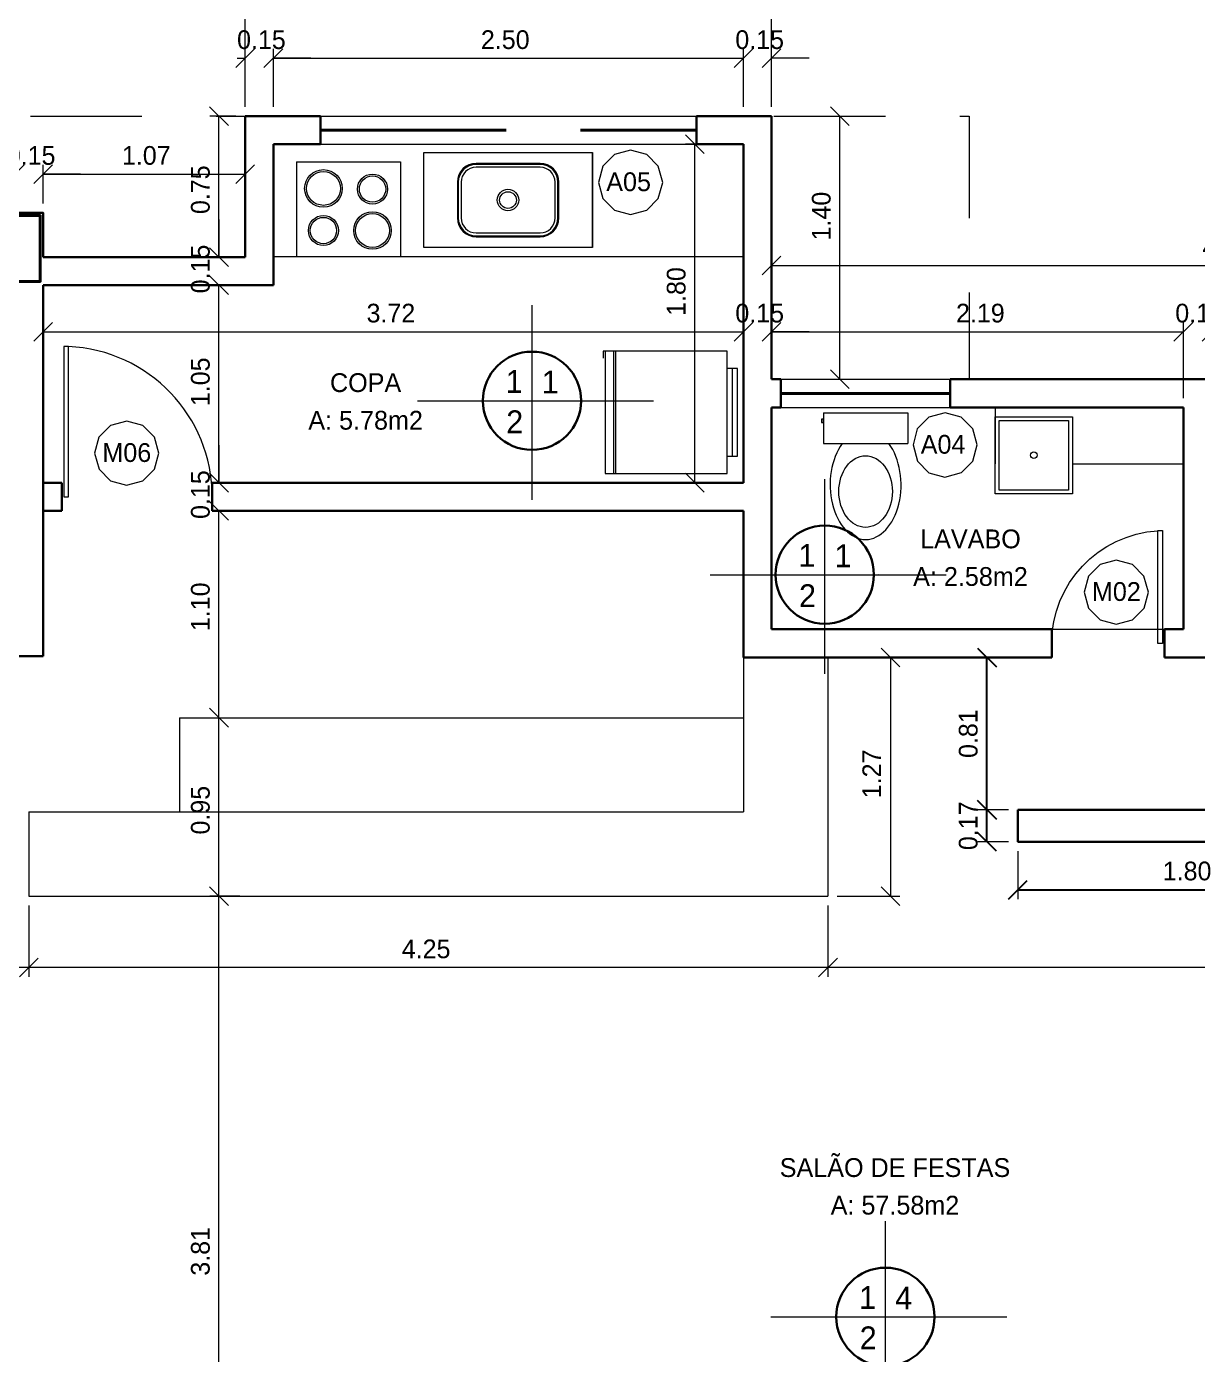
# Model space of a CAD drawing. Header units: metres. Extents: x 2.9 to 62.3, y 8 to 50.1.
# Drawn here: x 41.85 to 48.08, y 16.1 to 23.17 of the extents above; entities that cross this region are included whole.
import ezdxf
from ezdxf.enums import TextEntityAlignment as Align

# ---------------------------------------------------------------- set-up
doc = ezdxf.new("R2010")
doc.units = ezdxf.units.M
doc.header["$MEASUREMENT"] = 0
doc.linetypes.add('DGN Style 2', pattern=[0.98853, 0.593118, -0.395412])
doc.linetypes.add('DGN Style 3', pattern=[1.383942, 0.98853, -0.395412])
doc.layers.get('Defpoints').update_dxf_attribs({"lineweight": 0})
for name, color, linetype, lineweight in [('34 - Mobiliário', 7, 'Continuous', 0), ('Level 12', 7, 'Continuous', 0), ('Level 14', 7, 'Continuous', 0), ('Level 15', 7, 'Continuous', 0), ('Level 24-1', 7, 'Continuous', 0), ('Level 3', 7, 'Continuous', 0), ('Level 43', 7, 'Continuous', 0), ('Level 44', 7, 'Continuous', 0), ('Level 7', 7, 'Continuous', 0)]:
    doc.layers.add(name, color=color, linetype=linetype, lineweight=lineweight)
doc.styles.add('Style-INTL_ENGINEERING', font='INTL_ENGINEERING.shx')
doc.dimstyles.get("Standard").update_dxf_attribs({"dimtxt": 0.18, "dimasz": 0.18, "dimexe": 0.18, "dimexo": 0.0625, "dimgap": 0.09, "dimtad": 0, "dimtih": 1, "dimtoh": 1, "dimdec": 4, "dimzin": 1, "dimdsep": 46, "dimtxsty": 'Standard', "dimcen": 0, "dimadec": 0, "dimazin": 0, "dimtfac": 1, "dimtdec": 4, "dimtofl": 0, "dimtmove": 0, "dimatfit": 3, "dimfxl": 0, "dimtolj": 1, "dimtzin": 1, "dimarcsym": 0})

# ---------------------------------------------------------------- blocks, each defined once
blk = doc.blocks.new('P80D_3')
at = {"layer": 'Level 14', "color": 7, "linetype": 'Continuous', "lineweight": 13}
for p, q in [((0.035, 0.875), (0.01, 0.875)), ((0.01, 0.875), (0.01, 0.075)), ((0.035, 0.075), (0.035, 0.875)), ((0.01, 0.075), (0.035, 0.075))]:
    blk.add_line(p, q, dxfattribs=at)
blk.add_arc((0, 0.075), 0.8, 0, 87.49251, dxfattribs=at)
at = {"layer": 'Level 7', "color": 7, "linetype": 'Continuous', "lineweight": 30}
for p, q in [((0, 0), (0, 0.15)), ((0.8, 0), (0.8, 0.15))]:
    blk.add_line(p, q, dxfattribs=at)
blk = doc.blocks.new('P60D')
at = {"layer": 'Level 14', "color": 7, "linetype": 'Continuous', "lineweight": 13}
for p, q in [((0.035, 0.675), (0.01, 0.675)), ((0.01, 0.675), (0.01, 0.075)), ((0.035, 0.075), (0.035, 0.675)), ((0.01, 0.075), (0.035, 0.075))]:
    blk.add_line(p, q, dxfattribs=at)
blk.add_arc((0, 0.075), 0.6, 0, 86.65585, dxfattribs=at)
at = {"layer": 'Level 7', "color": 7, "linetype": 'Continuous', "lineweight": 30}
for p, q in [((0, 0), (0, 0.15)), ((0.6, 0), (0.6, 0.15))]:
    blk.add_line(p, q, dxfattribs=at)
blk = doc.blocks.new('*D24')
at = {"layer": 'Defpoints'}
for p in [(41.8643, 18.539), (46.1143, 18.539), (41.8643, 18.1599), (43.9893, 18.1599)]:
    blk.add_point(p, dxfattribs=at)
at = {"layer": 'Level 43', "color": 2, "linetype": 'Continuous', "lineweight": 0}
for p, q in [((41.8643, 18.4895), (41.8643, 18.1104)), ((46.1143, 18.4895), (46.1143, 18.1104)), ((41.8145, 18.1102), (41.914, 18.2097)), ((46.1143, 18.1599), (41.8643, 18.1599)), ((46.164, 18.2097), (46.0645, 18.1102))]:
    blk.add_line(p, q, dxfattribs=at)
at = {"layer": 'Level 43', "color": 2, "linetype": 'Continuous', "lineweight": 0, "style": 'Style-INTL_ENGINEERING'}
blk.add_text('4.25', height=0.0995, dxfattribs=at).set_placement((43.8475, 18.2592), align=Align.MIDDLE_LEFT)
blk = doc.blocks.new('_Oblique')
at = {"color": 0, "linetype": 'ByBlock', "lineweight": -2}
blk.add_line((0.5, 0.5), (-0.5, -0.5), dxfattribs=at)
blk = doc.blocks.new('*D25')
at = {"layer": 'Defpoints'}
for p in [(41.8643, 18.539), (39.9441, 18.4867), (39.9441, 18.1599), (40.9042, 18.1599)]:
    blk.add_point(p, dxfattribs=at)
at = {"layer": 'Level 43', "color": 2, "linetype": 'Continuous', "lineweight": 0}
for p, q in [((39.9441, 18.4372), (39.9441, 18.1104)), ((41.8643, 18.4895), (41.8643, 18.1104)), ((39.8943, 18.1102), (39.9938, 18.2097)), ((41.8643, 18.1599), (39.9441, 18.1599)), ((41.914, 18.2097), (41.8145, 18.1102))]:
    blk.add_line(p, q, dxfattribs=at)
at = {"layer": 'Level 43', "color": 2, "linetype": 'Continuous', "lineweight": 0, "style": 'Style-INTL_ENGINEERING'}
blk.add_text('1.92', height=0.0995, dxfattribs=at).set_placement((40.7902, 18.2592), align=Align.MIDDLE_LEFT)
blk = doc.blocks.new('*D23')
at = {"layer": 'Defpoints'}
for p in [(46.1143, 18.539), (50.6243, 18.4658), (46.1143, 18.1599), (48.3693, 18.1599)]:
    blk.add_point(p, dxfattribs=at)
at = {"layer": 'Level 43', "color": 2, "linetype": 'Continuous', "lineweight": 0}
for p, q in [((46.1143, 18.4895), (46.1143, 18.1104)), ((50.6243, 18.4163), (50.6243, 18.1104)), ((46.0645, 18.1102), (46.164, 18.2097)), ((50.6243, 18.1599), (46.1143, 18.1599)), ((50.674, 18.2097), (50.5745, 18.1102))]:
    blk.add_line(p, q, dxfattribs=at)
at = {"layer": 'Level 43', "color": 2, "linetype": 'Continuous', "lineweight": 0, "style": 'Style-INTL_ENGINEERING'}
blk.add_text('4.51', height=0.0995, dxfattribs=at).set_placement((48.2557, 18.2592), align=Align.MIDDLE_LEFT)
blk = doc.blocks.new('*D36')
at = {"layer": 'Defpoints'}
for p in [(48.2194, 21.8936), (50.6245, 21.8936), (45.8143, 21.289), (50.6245, 21.289)]:
    blk.add_point(p, dxfattribs=at)
at = {"layer": 'Level 43', "color": 2, "linetype": 'Continuous', "lineweight": 0}
for p, q in [((45.7645, 21.8439), (45.864, 21.9434)), ((45.8143, 21.3385), (45.8143, 21.9431)), ((50.6743, 21.9434), (50.5748, 21.8439)), ((50.6245, 21.3385), (50.6245, 21.9431)), ((45.8143, 21.8936), (50.6245, 21.8936))]:
    blk.add_line(p, q, dxfattribs=at)
at = {"layer": 'Level 43', "color": 2, "linetype": 'Continuous', "lineweight": 0, "style": 'Style-INTL_ENGINEERING'}
blk.add_text('4.81', height=0.0995, dxfattribs=at).set_placement((48.1058, 21.9929), align=Align.MIDDLE_LEFT)
blk = doc.blocks.new('*D44')
at = {"layer": 'Defpoints'}
for p in [(45.6643, 21.639), (45.7393, 21.5418), (45.8143, 21.5418), (45.8143, 21.289)]:
    blk.add_point(p, dxfattribs=at)
at = {"layer": 'Level 43', "color": 2, "linetype": 'Continuous', "lineweight": 0}
for p, q in [((45.714, 21.5916), (45.6145, 21.492)), ((45.6643, 21.5895), (45.6643, 21.4923)), ((45.7645, 21.492), (45.864, 21.5916)), ((45.8143, 21.3385), (45.8143, 21.5913)), ((45.6214, 21.5418), (45.6643, 21.5418)), ((46.0138, 21.5418), (45.8143, 21.5418))]:
    blk.add_line(p, q, dxfattribs=at)
at = {"layer": 'Level 43', "color": 2, "linetype": 'Continuous', "lineweight": 0, "style": 'Style-INTL_ENGINEERING'}
blk.add_text('0.15', height=0.0995, dxfattribs=at).set_placement((45.6214, 21.6411), align=Align.MIDDLE_LEFT)
blk = doc.blocks.new('*D45')
at = {"layer": 'Defpoints'}
for p in [(46.9093, 21.5418), (48.0043, 21.5418), (45.8143, 21.289), (48.0043, 21.139)]:
    blk.add_point(p, dxfattribs=at)
at = {"layer": 'Level 43', "color": 2, "linetype": 'Continuous', "lineweight": 0}
for p, q in [((45.7645, 21.492), (45.864, 21.5916)), ((45.8143, 21.3385), (45.8143, 21.5913)), ((48.054, 21.5916), (47.9545, 21.492)), ((48.0043, 21.1885), (48.0043, 21.5913)), ((45.8143, 21.5418), (48.0043, 21.5418))]:
    blk.add_line(p, q, dxfattribs=at)
at = {"layer": 'Level 43', "color": 2, "linetype": 'Continuous', "lineweight": 0, "style": 'Style-INTL_ENGINEERING'}
blk.add_text('2.19', height=0.0995, dxfattribs=at).set_placement((46.7953, 21.6411), align=Align.MIDDLE_LEFT)
blk = doc.blocks.new('*D46')
at = {"layer": 'Defpoints'}
for p in [(48.0793, 21.5418), (48.1543, 21.5418), (48.0043, 21.139), (48.1543, 21.139)]:
    blk.add_point(p, dxfattribs=at)
at = {"layer": 'Level 43', "color": 2, "linetype": 'Continuous', "lineweight": 0}
for p, q in [((48.054, 21.5916), (47.9545, 21.492)), ((48.0043, 21.1885), (48.0043, 21.5913)), ((48.1045, 21.492), (48.204, 21.5916)), ((48.1543, 21.1885), (48.1543, 21.5913)), ((47.9614, 21.5418), (48.0043, 21.5418)), ((48.3538, 21.5418), (48.1543, 21.5418))]:
    blk.add_line(p, q, dxfattribs=at)
at = {"layer": 'Level 43', "color": 2, "linetype": 'Continuous', "lineweight": 0, "style": 'Style-INTL_ENGINEERING'}
blk.add_text('0.15', height=0.0995, dxfattribs=at).set_placement((47.9614, 21.6411), align=Align.MIDDLE_LEFT)
blk = doc.blocks.new('*D43')
at = {"layer": 'Defpoints'}
for p in [(41.9394, 21.789), (45.6643, 21.639), (43.8018, 21.5418), (45.6643, 21.5418)]:
    blk.add_point(p, dxfattribs=at)
at = {"layer": 'Level 43', "color": 2, "linetype": 'Continuous', "lineweight": 0}
for p, q in [((41.9394, 21.7395), (41.9394, 21.4923)), ((41.8897, 21.492), (41.9892, 21.5916)), ((45.714, 21.5916), (45.6145, 21.492)), ((45.6643, 21.5895), (45.6643, 21.4923)), ((41.9394, 21.5418), (45.6643, 21.5418))]:
    blk.add_line(p, q, dxfattribs=at)
at = {"layer": 'Level 43', "color": 2, "linetype": 'Continuous', "lineweight": 0, "style": 'Style-INTL_ENGINEERING'}
blk.add_text('3.72', height=0.0995, dxfattribs=at).set_placement((43.66, 21.6411), align=Align.MIDDLE_LEFT)
blk = doc.blocks.new('*D85')
at = {"layer": 'Defpoints'}
for p in [(44.4143, 22.9965), (45.6643, 22.9965), (43.1643, 22.689), (45.6643, 22.689)]:
    blk.add_point(p, dxfattribs=at)
at = {"layer": 'Level 43', "color": 2, "linetype": 'Continuous', "lineweight": 0}
for p, q in [((43.1145, 22.9468), (43.214, 23.0463)), ((43.1643, 22.7385), (43.1643, 23.046)), ((45.714, 23.0463), (45.6145, 22.9468)), ((45.6643, 22.7385), (45.6643, 23.046)), ((43.1643, 22.9965), (45.6643, 22.9965))]:
    blk.add_line(p, q, dxfattribs=at)
at = {"layer": 'Level 43', "color": 2, "linetype": 'Continuous', "lineweight": 0, "style": 'Style-INTL_ENGINEERING'}
blk.add_text('2.50', height=0.0995, dxfattribs=at).set_placement((44.2682, 23.0957), align=Align.MIDDLE_LEFT)
blk = doc.blocks.new('*D86')
at = {"layer": 'Defpoints'}
for p in [(45.7393, 22.9965), (45.8143, 22.9965), (45.6643, 22.689), (45.8143, 22.689)]:
    blk.add_point(p, dxfattribs=at)
at = {"layer": 'Level 43', "color": 2, "linetype": 'Continuous', "lineweight": 0}
for p, q in [((45.714, 23.0463), (45.6145, 22.9468)), ((45.6643, 22.7385), (45.6643, 23.046)), ((45.7645, 22.9468), (45.864, 23.0463)), ((45.8143, 22.7385), (45.8143, 23.046)), ((45.6214, 22.9965), (45.6643, 22.9965)), ((46.0138, 22.9965), (45.8143, 22.9965))]:
    blk.add_line(p, q, dxfattribs=at)
at = {"layer": 'Level 43', "color": 2, "linetype": 'Continuous', "lineweight": 0, "style": 'Style-INTL_ENGINEERING'}
blk.add_text('0.15', height=0.0995, dxfattribs=at).set_placement((45.6214, 23.0957), align=Align.MIDDLE_LEFT)
blk = doc.blocks.new('*D84')
at = {"layer": 'Defpoints'}
for p in [(43.0893, 22.9965), (43.1643, 22.9965), (43.0143, 22.689), (43.1643, 22.689)]:
    blk.add_point(p, dxfattribs=at)
at = {"layer": 'Level 43', "color": 2, "linetype": 'Continuous', "lineweight": 0}
for p, q in [((43.064, 23.0463), (42.9645, 22.9468)), ((43.0143, 22.7385), (43.0143, 23.046)), ((43.1145, 22.9468), (43.214, 23.0463)), ((43.1643, 22.7385), (43.1643, 23.046)), ((42.9714, 22.9965), (43.0143, 22.9965)), ((43.3638, 22.9965), (43.1643, 22.9965))]:
    blk.add_line(p, q, dxfattribs=at)
at = {"layer": 'Level 43', "color": 2, "linetype": 'Continuous', "lineweight": 0, "style": 'Style-INTL_ENGINEERING'}
blk.add_text('0.15', height=0.0995, dxfattribs=at).set_placement((42.9714, 23.0957), align=Align.MIDDLE_LEFT)
blk = doc.blocks.new('*D87')
at = {"layer": 'Defpoints'}
for p in [(45.8143, 22.689), (46.1776, 22.689), (46.1776, 22.1455), (45.8143, 21.289)]:
    blk.add_point(p, dxfattribs=at)
at = {"layer": 'Level 43', "color": 2, "linetype": 'Continuous', "lineweight": 0}
for p, q in [((45.8638, 22.689), (46.2271, 22.689)), ((46.1279, 22.7388), (46.2274, 22.6393)), ((46.1776, 21.289), (46.1776, 22.689)), ((46.2274, 21.2393), (46.1279, 21.3388)), ((45.8638, 21.289), (46.2271, 21.289))]:
    blk.add_line(p, q, dxfattribs=at)
at = {"layer": 'Level 43', "color": 2, "linetype": 'Continuous', "lineweight": 0, "style": 'Style-INTL_ENGINEERING'}
blk.add_text('1.40', height=0.0995, rotation=90, dxfattribs=at).set_placement((46.0784, 22.0276), align=Align.MIDDLE_LEFT)
blk = doc.blocks.new('*D88')
at = {"layer": 'Defpoints'}
for p in [(45.406, 22.539), (45.6643, 22.539), (45.406, 21.7443), (45.6643, 20.739)]:
    blk.add_point(p, dxfattribs=at)
at = {"layer": 'Level 43', "color": 2, "linetype": 'Continuous', "lineweight": 0}
for p, q in [((45.3562, 22.5888), (45.4557, 22.4893)), ((45.6148, 22.539), (45.3565, 22.539)), ((45.406, 20.739), (45.406, 22.539)), ((45.4557, 20.6893), (45.3562, 20.7888)), ((45.6148, 20.739), (45.3565, 20.739))]:
    blk.add_line(p, q, dxfattribs=at)
at = {"layer": 'Level 43', "color": 2, "linetype": 'Continuous', "lineweight": 0, "style": 'Style-INTL_ENGINEERING'}
blk.add_text('1.80', height=0.0995, rotation=90, dxfattribs=at).set_placement((45.3067, 21.6264), align=Align.MIDDLE_LEFT)
blk = doc.blocks.new('*D93')
at = {"layer": 'Defpoints'}
for p in [(41.8645, 22.3806), (41.9395, 22.3806), (41.9395, 22.1746), (41.7894, 21.8096)]:
    blk.add_point(p, dxfattribs=at)
at = {"layer": 'Level 43', "color": 2, "linetype": 'Continuous', "lineweight": 0}
for p, q in [((41.8392, 22.4303), (41.7397, 22.3308)), ((41.7894, 21.8591), (41.7894, 22.4301)), ((41.8898, 22.3308), (41.9893, 22.4303)), ((41.9395, 22.2241), (41.9395, 22.4301)), ((41.7466, 22.3806), (41.7894, 22.3806)), ((42.139, 22.3806), (41.9395, 22.3806))]:
    blk.add_line(p, q, dxfattribs=at)
at = {"layer": 'Level 43', "color": 2, "linetype": 'Continuous', "lineweight": 0, "style": 'Style-INTL_ENGINEERING'}
blk.add_text('0.15', height=0.0995, dxfattribs=at).set_placement((41.7466, 22.4798), align=Align.MIDDLE_LEFT)
blk = doc.blocks.new('*D94')
at = {"layer": 'Defpoints'}
for p in [(42.4769, 22.3806), (43.0143, 22.3806), (41.9395, 22.1746), (43.0143, 21.939)]:
    blk.add_point(p, dxfattribs=at)
at = {"layer": 'Level 43', "color": 2, "linetype": 'Continuous', "lineweight": 0}
for p, q in [((41.8898, 22.3308), (41.9893, 22.4303)), ((41.9395, 22.2241), (41.9395, 22.4301)), ((43.064, 22.4303), (42.9645, 22.3308)), ((43.0143, 21.9885), (43.0143, 22.4301)), ((41.9395, 22.3806), (43.0143, 22.3806))]:
    blk.add_line(p, q, dxfattribs=at)
at = {"layer": 'Level 43', "color": 2, "linetype": 'Continuous', "lineweight": 0, "style": 'Style-INTL_ENGINEERING'}
blk.add_text('1.07', height=0.0995, dxfattribs=at).set_placement((42.359, 22.4798), align=Align.MIDDLE_LEFT)
blk = doc.blocks.new('*D111')
at = {"layer": 'Defpoints'}
for p in [(44.4143, 23.3987), (45.8143, 23.3987), (43.0143, 22.689), (45.8143, 22.689)]:
    blk.add_point(p, dxfattribs=at)
at = {"layer": 'Level 43', "color": 2, "linetype": 'Continuous', "lineweight": 0}
for p, q in [((42.9645, 23.3489), (43.064, 23.4484)), ((43.0143, 22.7385), (43.0143, 23.4482)), ((43.0143, 23.3987), (45.8143, 23.3987)), ((45.864, 23.4484), (45.7645, 23.3489)), ((45.8143, 22.7385), (45.8143, 23.4482))]:
    blk.add_line(p, q, dxfattribs=at)
at = {"layer": 'Level 43', "color": 2, "linetype": 'Continuous', "lineweight": 0, "style": 'Style-INTL_ENGINEERING'}
blk.add_text('2.80', height=0.0995, dxfattribs=at).set_placement((44.2682, 23.4979), align=Align.MIDDLE_LEFT)
blk = doc.blocks.new('*D110')
at = {"layer": 'Defpoints'}
for p in [(38.3698, 23.3987), (43.0143, 23.3987), (43.0143, 22.689), (33.7253, 21.9391)]:
    blk.add_point(p, dxfattribs=at)
at = {"layer": 'Level 43', "color": 2, "linetype": 'Continuous', "lineweight": 0}
for p, q in [((33.6755, 23.3489), (33.775, 23.4484)), ((33.7253, 21.9886), (33.7253, 23.4482)), ((33.7253, 23.3987), (43.0143, 23.3987)), ((43.064, 23.4484), (42.9645, 23.3489)), ((43.0143, 22.7385), (43.0143, 23.4482))]:
    blk.add_line(p, q, dxfattribs=at)
at = {"layer": 'Level 43', "color": 2, "linetype": 'Continuous', "lineweight": 0, "style": 'Style-INTL_ENGINEERING'}
blk.add_text('9.29', height=0.0995, dxfattribs=at).set_placement((38.2272, 23.4979), align=Align.MIDDLE_LEFT)
blk = doc.blocks.new('*D129')
at = {"layer": 'Defpoints'}
for p in [(46.1143, 19.809), (46.4465, 19.174), (46.1143, 18.539), (46.4465, 18.539)]:
    blk.add_point(p, dxfattribs=at)
at = {"layer": 'Level 43', "color": 2, "linetype": 'Continuous', "lineweight": 0}
for p, q in [((46.3967, 19.8588), (46.4962, 19.7593)), ((46.1638, 19.809), (46.496, 19.809)), ((46.4465, 19.809), (46.4465, 18.539)), ((46.4962, 18.4893), (46.3967, 18.5888)), ((46.1638, 18.539), (46.496, 18.539))]:
    blk.add_line(p, q, dxfattribs=at)
at = {"layer": 'Level 43', "color": 2, "linetype": 'Continuous', "lineweight": 0, "style": 'Style-INTL_ENGINEERING'}
blk.add_text('1.27', height=0.0995, rotation=90, dxfattribs=at).set_placement((46.3472, 19.0604), align=Align.MIDDLE_LEFT)
blk = doc.blocks.new('*D131')
at = {"layer": 'Defpoints'}
for p in [(42.6643, 19.489), (42.8752, 19.489), (42.8752, 19.014), (43.0356, 18.539)]:
    blk.add_point(p, dxfattribs=at)
at = {"layer": 'Level 43', "color": 2, "linetype": 'Continuous', "lineweight": 0}
for p, q in [((42.8254, 19.5388), (42.9249, 19.4393)), ((42.7138, 19.489), (42.9247, 19.489)), ((42.8752, 18.539), (42.8752, 19.489)), ((42.9249, 18.4893), (42.8254, 18.5888)), ((42.9861, 18.539), (42.8257, 18.539))]:
    blk.add_line(p, q, dxfattribs=at)
at = {"layer": 'Level 43', "color": 2, "linetype": 'Continuous', "lineweight": 0, "style": 'Style-INTL_ENGINEERING'}
blk.add_text('0.95', height=0.0995, rotation=90, dxfattribs=at).set_placement((42.7759, 18.8675), align=Align.MIDDLE_LEFT)
blk = doc.blocks.new('*D132')
at = {"layer": 'Defpoints'}
for p in [(42.8394, 20.589), (42.8752, 20.589), (42.8752, 20.039), (42.6643, 19.489)]:
    blk.add_point(p, dxfattribs=at)
at = {"layer": 'Level 43', "color": 2, "linetype": 'Continuous', "lineweight": 0}
for p, q in [((42.8254, 20.6388), (42.9249, 20.5393)), ((42.8752, 19.489), (42.8752, 20.589)), ((42.8889, 20.589), (42.9247, 20.589)), ((42.9249, 19.4393), (42.8254, 19.5388)), ((42.7138, 19.489), (42.9247, 19.489))]:
    blk.add_line(p, q, dxfattribs=at)
at = {"layer": 'Level 43', "color": 2, "linetype": 'Continuous', "lineweight": 0, "style": 'Style-INTL_ENGINEERING'}
blk.add_text('1.10', height=0.0995, rotation=90, dxfattribs=at).set_placement((42.7759, 19.9493), align=Align.MIDDLE_LEFT)
blk = doc.blocks.new('*D133')
at = {"layer": 'Defpoints'}
for p in [(42.8394, 20.739), (42.8752, 20.739), (42.8752, 20.664), (42.8394, 20.589)]:
    blk.add_point(p, dxfattribs=at)
at = {"layer": 'Level 43', "color": 2, "linetype": 'Continuous', "lineweight": 0}
for p, q in [((42.8752, 20.9385), (42.8752, 20.739)), ((42.9249, 20.6893), (42.8254, 20.7888)), ((42.8889, 20.739), (42.9247, 20.739)), ((42.8254, 20.6388), (42.9249, 20.5393)), ((42.8752, 20.5461), (42.8752, 20.589)), ((42.8889, 20.589), (42.9247, 20.589))]:
    blk.add_line(p, q, dxfattribs=at)
at = {"layer": 'Level 43', "color": 2, "linetype": 'Continuous', "lineweight": 0, "style": 'Style-INTL_ENGINEERING'}
blk.add_text('0.15', height=0.0995, rotation=90, dxfattribs=at).set_placement((42.7759, 20.5461), align=Align.MIDDLE_LEFT)
blk = doc.blocks.new('*D134')
at = {"layer": 'Defpoints'}
for p in [(42.8752, 21.789), (43.1643, 21.789), (42.8752, 21.264), (42.8394, 20.739)]:
    blk.add_point(p, dxfattribs=at)
at = {"layer": 'Level 43', "color": 2, "linetype": 'Continuous', "lineweight": 0}
for p, q in [((42.8254, 21.8388), (42.9249, 21.7393)), ((43.1148, 21.789), (42.8257, 21.789)), ((42.8752, 20.739), (42.8752, 21.789)), ((42.9249, 20.6893), (42.8254, 20.7888)), ((42.8889, 20.739), (42.9247, 20.739))]:
    blk.add_line(p, q, dxfattribs=at)
at = {"layer": 'Level 43', "color": 2, "linetype": 'Continuous', "lineweight": 0, "style": 'Style-INTL_ENGINEERING'}
blk.add_text('1.05', height=0.0995, rotation=90, dxfattribs=at).set_placement((42.7759, 21.1461), align=Align.MIDDLE_LEFT)
blk = doc.blocks.new('*D135')
at = {"layer": 'Defpoints'}
for p in [(42.8752, 21.939), (43.0143, 21.939), (42.8752, 21.864), (43.1643, 21.789)]:
    blk.add_point(p, dxfattribs=at)
at = {"layer": 'Level 43', "color": 2, "linetype": 'Continuous', "lineweight": 0}
for p, q in [((42.8752, 22.1385), (42.8752, 21.939)), ((42.9249, 21.8893), (42.8254, 21.9888)), ((42.9648, 21.939), (42.8257, 21.939)), ((42.8254, 21.8388), (42.9249, 21.7393)), ((43.1148, 21.789), (42.8257, 21.789)), ((42.8752, 21.7461), (42.8752, 21.789))]:
    blk.add_line(p, q, dxfattribs=at)
at = {"layer": 'Level 43', "color": 2, "linetype": 'Continuous', "lineweight": 0, "style": 'Style-INTL_ENGINEERING'}
blk.add_text('0.15', height=0.0995, rotation=90, dxfattribs=at).set_placement((42.7759, 21.7461), align=Align.MIDDLE_LEFT)
blk = doc.blocks.new('*D136')
at = {"layer": 'Defpoints'}
for p in [(42.8752, 22.689), (43.0143, 22.689), (42.8752, 22.314), (43.0143, 21.939)]:
    blk.add_point(p, dxfattribs=at)
at = {"layer": 'Level 43', "color": 2, "linetype": 'Continuous', "lineweight": 0}
for p, q in [((42.8254, 22.7388), (42.9249, 22.6393)), ((42.9648, 22.689), (42.8257, 22.689)), ((42.8752, 21.939), (42.8752, 22.689)), ((42.9249, 21.8893), (42.8254, 21.9888)), ((42.9648, 21.939), (42.8257, 21.939))]:
    blk.add_line(p, q, dxfattribs=at)
at = {"layer": 'Level 43', "color": 2, "linetype": 'Continuous', "lineweight": 0, "style": 'Style-INTL_ENGINEERING'}
blk.add_text('0.75', height=0.0995, rotation=90, dxfattribs=at).set_placement((42.7759, 22.1679), align=Align.MIDDLE_LEFT)
blk = doc.blocks.new('*D130')
at = {"layer": 'Defpoints'}
for p in [(42.8752, 18.539), (43.0356, 18.539), (42.8752, 16.6343), (43.0142, 14.7297)]:
    blk.add_point(p, dxfattribs=at)
at = {"layer": 'Level 43', "color": 2, "linetype": 'Continuous', "lineweight": 0}
for p, q in [((42.8254, 18.5888), (42.9249, 18.4893)), ((42.9861, 18.539), (42.8257, 18.539)), ((42.8752, 14.7297), (42.8752, 18.539)), ((42.9249, 14.6799), (42.8254, 14.7794)), ((42.9647, 14.7297), (42.8257, 14.7297))]:
    blk.add_line(p, q, dxfattribs=at)
at = {"layer": 'Level 43', "color": 2, "linetype": 'Continuous', "lineweight": 0, "style": 'Style-INTL_ENGINEERING'}
blk.add_text('3.81', height=0.0995, rotation=90, dxfattribs=at).set_placement((42.7759, 16.5207), align=Align.MIDDLE_LEFT)
blk = doc.blocks.new('*U166')
at = {"layer": 'Level 15', "color": 7, "linetype": 'DGN Style 3', "lineweight": 40}
blk.add_line((-0.45, 0), (0.45, 0), dxfattribs=at)
at = {"layer": 'Level 7', "color": 7, "linetype": 'Continuous', "lineweight": 30}
for p, q in [((-0.45, -0.075), (-0.45, 0.075)), ((0.45, -0.075), (0.45, 0.075))]:
    blk.add_line(p, q, dxfattribs=at)
at = {"layer": 'Level 7', "color": 7, "linetype": 'Continuous', "lineweight": 0}
for p, q in [((-0.45, 0.075), (0.45, 0.075)), ((-0.45, -0.075), (0.45, -0.075))]:
    blk.add_line(p, q, dxfattribs=at)
blk = doc.blocks.new('*U168')
at = {"layer": 'Level 15', "color": 7, "linetype": 'DGN Style 3', "lineweight": 40}
blk.add_line((-0.45, 0), (1.55, 0), dxfattribs=at)
at = {"layer": 'Level 7', "color": 7, "linetype": 'Continuous', "lineweight": 30}
for p, q in [((-0.45, -0.075), (-0.45, 0.075)), ((1.55, -0.075), (1.55, 0.075))]:
    blk.add_line(p, q, dxfattribs=at)
at = {"layer": 'Level 7', "color": 7, "linetype": 'Continuous', "lineweight": 0}
for p, q in [((-0.45, 0.075), (1.55, 0.075)), ((-0.45, -0.075), (1.55, -0.075))]:
    blk.add_line(p, q, dxfattribs=at)
blk = doc.blocks.new('*U378')
at = {"layer": 'Level 44', "color": 4, "linetype": 'Continuous', "lineweight": 0, "flags": 128}
blk.add_lwpolyline([(0.00342, 0), (0.00294, 0.00172), (0.00172, 0.00296), (0, 0.00342), (-0.00171, 0.00296), (-0.00296, 0.00172), (-0.00341, 0), (-0.00294, -0.00171), (-0.00172, -0.00295), (-0.00001, -0.00341), (0.00173, -0.00294), (0.00295, -0.00171)], close=True, dxfattribs=at)
at = {"layer": 'Level 44', "color": 4, "linetype": 'Continuous', "lineweight": 0, "style": 'Style-INTL_ENGINEERING'}
blk.add_text('A04', height=0.001999, rotation=359.9999, dxfattribs=at).set_placement((-0.00259, -0.00093))
blk = doc.blocks.new('*U379')
at = {"layer": 'Level 44', "color": 4, "linetype": 'Continuous', "lineweight": 0, "flags": 128}
blk.add_lwpolyline([(0.00342, 0), (0.00294, 0.00172), (0.00172, 0.00296), (0, 0.00342), (-0.00171, 0.00296), (-0.00296, 0.00172), (-0.00341, 0), (-0.00294, -0.00171), (-0.00172, -0.00295), (-0.00001, -0.00341), (0.00173, -0.00294), (0.00295, -0.00171)], close=True, dxfattribs=at)
at = {"layer": 'Level 44', "color": 4, "linetype": 'Continuous', "lineweight": 0, "style": 'Style-INTL_ENGINEERING'}
blk.add_text('M02', height=0.001999, rotation=359.9999, dxfattribs=at).set_placement((-0.00259, -0.00093))
blk = doc.blocks.new('*U380')
at = {"layer": 'Level 44', "color": 4, "linetype": 'Continuous', "lineweight": 0, "flags": 128}
blk.add_lwpolyline([(0.00342, 0), (0.00294, 0.00172), (0.00172, 0.00296), (0, 0.00342), (-0.00171, 0.00296), (-0.00296, 0.00172), (-0.00341, 0), (-0.00294, -0.00171), (-0.00172, -0.00295), (-0.00001, -0.00341), (0.00173, -0.00294), (0.00295, -0.00171)], close=True, dxfattribs=at)
at = {"layer": 'Level 44', "color": 4, "linetype": 'Continuous', "lineweight": 0, "style": 'Style-INTL_ENGINEERING'}
blk.add_text('A05', height=0.001999, rotation=359.9999, dxfattribs=at).set_placement((-0.00259, -0.00093))
blk = doc.blocks.new('*U381')
at = {"layer": 'Level 44', "color": 4, "linetype": 'Continuous', "lineweight": 0, "flags": 128}
blk.add_lwpolyline([(0.00342, 0), (0.00294, 0.00172), (0.00172, 0.00296), (0, 0.00342), (-0.00171, 0.00296), (-0.00296, 0.00172), (-0.00341, 0), (-0.00294, -0.00171), (-0.00172, -0.00295), (-0.00001, -0.00341), (0.00173, -0.00294), (0.00295, -0.00171)], close=True, dxfattribs=at)
at = {"layer": 'Level 44', "color": 4, "linetype": 'Continuous', "lineweight": 0, "style": 'Style-INTL_ENGINEERING'}
blk.add_text('M06', height=0.001999, rotation=359.9999, dxfattribs=at).set_placement((-0.00259, -0.00093))
blk = doc.blocks.new('INDESP')
at = {"layer": 'Level 3', "color": 131, "linetype": 'Continuous', "lineweight": 0}
for p, q in [((0.01506, -0.01302), (0.01507, 0.01257)), ((0.00001, 0), (0.03099, 0))]:
    blk.add_line(p, q, dxfattribs=at)
at = {"layer": 'Level 3', "color": 131, "linetype": 'Continuous', "lineweight": 13}
blk.add_line((0.0221, 0), (0.02213, 0.00002), dxfattribs=at)
at = {"layer": 'Level 3', "color": 131, "linetype": 'Continuous', "lineweight": 30}
blk.add_circle((0.01505, 0.00001), 0.00645, dxfattribs=at)
at = {"layer": 'Level 3', "color": 131, "linetype": 'Continuous', "lineweight": 30, "style": 'Style-INTL_ENGINEERING'}
for s, p in [('1', (0.01159, 0.00105)), ('4', (0.01633, 0.00098)), ('2', (0.01167, -0.00425))]:
    blk.add_text(s, height=0.003, rotation=0, dxfattribs=at).set_placement(p)
blk = doc.blocks.new('INDESP_3')
at = {"layer": 'Level 3', "color": 131, "linetype": 'Continuous', "lineweight": 0}
for p, q in [((0.01506, -0.01302), (0.01507, 0.01257)), ((0.00001, 0), (0.03099, 0))]:
    blk.add_line(p, q, dxfattribs=at)
at = {"layer": 'Level 3', "color": 131, "linetype": 'Continuous', "lineweight": 13}
blk.add_line((0.0221, 0), (0.02213, 0.00002), dxfattribs=at)
at = {"layer": 'Level 3', "color": 131, "linetype": 'Continuous', "lineweight": 30}
blk.add_circle((0.01505, 0.00001), 0.00645, dxfattribs=at)
at = {"layer": 'Level 3', "color": 131, "linetype": 'Continuous', "lineweight": 30, "style": 'Style-INTL_ENGINEERING'}
for s, p in [('1', (0.01159, 0.00105)), ('1', (0.01633, 0.00098)), ('2', (0.01167, -0.00425))]:
    blk.add_text(s, height=0.003, rotation=0, dxfattribs=at).set_placement(p)
blk = doc.blocks.new('*D611')
at = {"layer": 'Defpoints', "color": 0, "linetype": 'Continuous', "lineweight": 0}
for p in [(46.9599, 18.999), (47.1243, 18.999), (47.1243, 18.829)]:
    blk.add_point(p, dxfattribs=at)
at = {"layer": 'Level 43', "color": 2, "linetype": 'Continuous', "lineweight": 0}
for p, q in [((47.0748, 18.999), (46.9104, 18.999)), ((47.0748, 18.829), (46.9104, 18.829))]:
    blk.add_line(p, q, dxfattribs=at)
at = {"layer": 'Level 43', "color": 0, "linetype": 'Continuous', "lineweight": -2}
blk.add_line((46.9599, 18.829), (46.9599, 18.999), dxfattribs=at)
at = {"layer": 'Level 43', "color": 0, "linetype": 'Continuous', "lineweight": -2, "xscale": 0.0995, "yscale": 0.0995, "zscale": 0.0995}
for p, rotation in [((46.9599, 18.999), 90), ((46.9599, 18.829), 270)]:
    blk.add_blockref('_Oblique', p, dxfattribs=dict(at, rotation=rotation))
at = {"layer": 'Level 43', "color": 0, "linetype": 'Continuous', "lineweight": 0, "insert": (46.8606, 18.914), "char_height": 0.0995, "attachment_point": 5, "rotation": 90, "style": 'Style-INTL_ENGINEERING'}
blk.add_mtext('0.17', dxfattribs=at)
blk = doc.blocks.new('*D612')
at = {"layer": 'Defpoints', "color": 0, "linetype": 'Continuous', "lineweight": 0}
for p in [(46.9599, 19.809), (47.3043, 19.809), (47.1243, 18.999)]:
    blk.add_point(p, dxfattribs=at)
at = {"layer": 'Level 43', "color": 2, "linetype": 'Continuous', "lineweight": 0}
for p, q in [((47.2548, 19.809), (46.9104, 19.809)), ((47.0748, 18.999), (46.9104, 18.999))]:
    blk.add_line(p, q, dxfattribs=at)
at = {"layer": 'Level 43', "color": 0, "linetype": 'Continuous', "lineweight": -2}
blk.add_line((46.9599, 18.999), (46.9599, 19.809), dxfattribs=at)
at = {"layer": 'Level 43', "color": 0, "linetype": 'Continuous', "lineweight": -2, "xscale": 0.0995, "yscale": 0.0995, "zscale": 0.0995}
for p, rotation in [((46.9599, 19.809), 90), ((46.9599, 18.999), 270)]:
    blk.add_blockref('_Oblique', p, dxfattribs=dict(at, rotation=rotation))
at = {"layer": 'Level 43', "color": 0, "linetype": 'Continuous', "lineweight": 0, "insert": (46.8606, 19.404), "char_height": 0.0995, "attachment_point": 5, "rotation": 90, "style": 'Style-INTL_ENGINEERING'}
blk.add_mtext('0.81', dxfattribs=at)
blk = doc.blocks.new('*D613')
at = {"layer": 'Defpoints', "color": 0, "linetype": 'Continuous', "lineweight": 0}
for p in [(47.1243, 18.829), (48.9243, 18.829), (48.9243, 18.5736)]:
    blk.add_point(p, dxfattribs=at)
at = {"layer": 'Level 43', "color": 2, "linetype": 'Continuous', "lineweight": 0}
for p, q in [((47.1243, 18.7795), (47.1243, 18.5241)), ((48.9243, 18.7795), (48.9243, 18.5241))]:
    blk.add_line(p, q, dxfattribs=at)
at = {"layer": 'Level 43', "color": 0, "linetype": 'Continuous', "lineweight": -2}
blk.add_line((47.1243, 18.5736), (48.9243, 18.5736), dxfattribs=at)
at = {"layer": 'Level 43', "color": 0, "linetype": 'Continuous', "lineweight": -2, "xscale": 0.0995, "yscale": 0.0995, "zscale": 0.0995, "rotation": 180}
blk.add_blockref('_Oblique', (47.1243, 18.5736), dxfattribs=at)
at = {"layer": 'Level 43', "color": 0, "linetype": 'Continuous', "lineweight": -2, "xscale": 0.0995, "yscale": 0.0995, "zscale": 0.0995}
blk.add_blockref('_Oblique', (48.9243, 18.5736), dxfattribs=at)
at = {"layer": 'Level 43', "color": 0, "linetype": 'Continuous', "lineweight": 0, "insert": (48.0243, 18.6728), "char_height": 0.0995, "attachment_point": 5, "style": 'Style-INTL_ENGINEERING'}
blk.add_mtext('1.80', dxfattribs=at)

msp = doc.modelspace()

# ---------------------------------------------------------------- linework, layer by layer
at = {"layer": '34 - Mobiliário', "lineweight": 0}
for p, q in [((43.9643, 22.4949), (44.8617, 22.4949)), ((43.9643, 21.9899), (43.9643, 22.4949)), ((43.9643, 22.4949), (44.8617, 22.4949)), ((43.9643, 21.9899), (43.9643, 22.4949)), ((44.8617, 22.4949), (44.8617, 21.9899)), ((44.8617, 21.9899), (44.8617, 22.4949)), ((43.2878, 22.4449), (43.8407, 22.4449)), ((43.2878, 22.4449), (43.2878, 21.9399)), ((43.8407, 22.4449), (43.8407, 21.9399)), ((44.583, 22.4374), (44.243, 22.4374)), ((44.583, 22.4324), (44.243, 22.4324)), ((44.583, 22.4174), (44.243, 22.4174)), ((44.143, 22.3374), (44.143, 22.1474)), ((44.148, 22.3374), (44.148, 22.1474)), ((44.163, 22.3374), (44.163, 22.1474)), ((44.663, 22.1474), (44.663, 22.3374)), ((44.678, 22.1474), (44.678, 22.3374)), ((44.683, 22.1474), (44.683, 22.3374)), ((44.243, 22.0674), (44.583, 22.0674)), ((44.243, 22.0524), (44.583, 22.0524)), ((44.243, 22.0474), (44.583, 22.0474)), ((44.8617, 21.9899), (43.9643, 21.9899)), ((44.8617, 21.9899), (43.9643, 21.9899)), ((45.6643, 21.9399), (43.1643, 21.9399)), ((43.8407, 21.9399), (43.2878, 21.9399)), ((47.0043, 21.1399), (47.0043, 20.8399)), ((46.0801, 21.0773), (46.0801, 21.0598)), ((46.0896, 21.0773), (46.0801, 21.0773)), ((46.0801, 21.0598), (46.0896, 21.0598)), ((46.0896, 21.0598), (46.0896, 21.0773)), ((46.0899, 21.1099), (46.5387, 21.1099)), ((46.0899, 21.1099), (46.0899, 20.9467)), ((46.5387, 21.1099), (46.5387, 20.9467)), ((47.0043, 20.6799), (47.0043, 21.0899)), ((47.0043, 21.0899), (47.4143, 21.0899)), ((47.0243, 20.6999), (47.0243, 21.0699)), ((47.0243, 21.0699), (47.3943, 21.0699)), ((47.3943, 21.0699), (47.3943, 20.6999)), ((47.4143, 21.0899), (47.4143, 20.6799)), ((46.0899, 20.9467), (46.5387, 20.9467)), ((47.4143, 20.8399), (48.0043, 20.8399)), ((47.3943, 20.6999), (47.0243, 20.6999)), ((47.4143, 20.6799), (47.0043, 20.6799)), ((45.6643, 19.809), (45.6643, 18.989)), ((46.1143, 19.809), (46.1143, 18.539)), ((42.6643, 19.489), (45.6643, 19.489)), ((42.6643, 19.489), (42.6643, 18.989)), ((41.8643, 18.989), (45.6643, 18.989)), ((41.8643, 18.989), (41.8643, 18.539)), ((41.8643, 18.539), (46.1143, 18.539))]:
    msp.add_line(p, q, dxfattribs=at)
at = {"layer": '34 - Mobiliário', "linetype": 'Continuous', "lineweight": 0}
for p, q in [((44.9193, 21.4386), (44.9193, 21.402)), ((45.5784, 21.4386), (44.9193, 21.4386)), ((44.9284, 21.4386), (44.9284, 20.7886)), ((44.9742, 21.4386), (44.9742, 20.7886)), ((44.9833, 21.4386), (44.9833, 20.7886)), ((45.5784, 20.7886), (45.5784, 21.4386)), ((45.6333, 21.3471), (45.5784, 21.3471)), ((45.6059, 20.8802), (45.6059, 21.3471)), ((45.6333, 20.8802), (45.6333, 21.3471)), ((45.5784, 20.8802), (45.6333, 20.8802)), ((44.9284, 20.7886), (45.5784, 20.7886))]:
    msp.add_line(p, q, dxfattribs=at)
at = {"layer": '34 - Mobiliário', "lineweight": 0}
for centre, radius in [((43.4307, 22.3043), 0.1), ((43.4307, 22.3043), 0.09), ((43.6917, 22.3007), 0.08), ((43.6917, 22.3007), 0.07), ((44.4123, 22.2424), 0.0572), ((44.4123, 22.2424), 0.0445), ((43.6917, 22.0804), 0.1), ((43.4307, 22.0804), 0.08), ((43.4307, 22.0804), 0.07), ((43.6917, 22.0804), 0.09), ((47.2093, 20.8849), 0.0177)]:
    msp.add_circle(centre, radius, dxfattribs=at)
for centre, radius, start, end in [((44.243, 22.3374), 0.1, 90, 180), ((44.243, 22.3374), 0.095, 90, 180), ((44.243, 22.3374), 0.08, 90, 180), ((44.583, 22.3374), 0.1, 0, 90), ((44.583, 22.3374), 0.095, 0, 90), ((44.583, 22.3374), 0.08, 0, 90), ((44.243, 22.1474), 0.1, 180, 270), ((44.243, 22.1474), 0.095, 180, 270), ((44.243, 22.1474), 0.08, 180, 270), ((44.583, 22.1474), 0.095, 270, 0), ((44.583, 22.1474), 0.1, 270, 0), ((44.583, 22.1474), 0.08, 270, 0)]:
    msp.add_arc(centre, radius, start, end, dxfattribs=at)
msp.add_ellipse((46.3143, 20.7274), major_axis=(0, 0.2907), ratio=0.649123, start_param=0.716078, end_param=5.567107, dxfattribs=at)
msp.add_ellipse((46.3143, 20.6917), major_axis=(0, 0.1905), ratio=0.746923, dxfattribs=at)
at = {"layer": 'Level 24-1', "color": 7, "linetype": 'DGN Style 2', "lineweight": 0, "flags": 128}
msp.add_lwpolyline([(33.7253, 21.9391), (38.0346, 21.939), (38.0346, 22.689), (46.8646, 22.689), (46.8646, 21.289), (50.6245, 21.289), (50.6245, 14.579), (49.9246, 14.579), (49.9246, 14.079), (49.3745, 13.529), (39.8467, 13.529), (39.2267, 12.909), (31.9114, 12.909), (31.6938, 13.1263), (29.3053, 13.1263), (29.0877, 12.909), (21.7724, 12.909), (21.1524, 13.529), (11.6245, 13.529), (11.0746, 14.079), (11.0746, 14.579), (10.3745, 14.579), (10.3745, 21.289), (14.1346, 21.289), (14.1346, 22.689), (22.9645, 22.689), (22.9645, 21.939), (27.2738, 21.939), (27.2738, 26.7246), (33.7241, 26.7246), (33.7253, 21.9391)], dxfattribs=at)
at = {"layer": 'Level 43', "color": 7, "linetype": 'Continuous', "lineweight": 30}
for p in [(41.9394, 21.789), (39.9441, 19.8157)]:
    msp.add_line(p, (41.9394, 19.8157), dxfattribs=at)
at = {"layer": 'Level 43', "color": 131, "linetype": 'Continuous', "lineweight": 40, "flags": 128}
msp.add_lwpolyline([(39.6245, 22.1596), (41.9245, 22.1596), (41.9245, 21.8096), (39.6245, 21.8096)], close=True, dxfattribs=at)
at = {"layer": 'Level 7', "color": 7, "linetype": 'Continuous', "lineweight": 30}
for p, q in [((43.0143, 21.939), (43.0143, 22.689)), ((43.0143, 22.689), (43.4143, 22.689)), ((45.4143, 22.689), (45.8143, 22.689)), ((45.8143, 21.289), (45.8143, 22.689)), ((43.1643, 21.789), (43.1643, 22.539)), ((43.1643, 22.539), (43.4143, 22.539)), ((45.4143, 22.539), (45.6643, 22.539)), ((45.6643, 20.739), (45.6643, 22.539)), ((41.9395, 21.939), (43.0143, 21.939)), ((41.9394, 21.789), (43.1643, 21.789)), ((45.8143, 21.289), (45.8643, 21.289)), ((45.8143, 21.139), (45.8143, 19.959)), ((45.8143, 21.139), (45.8643, 21.139)), ((46.7643, 21.139), (48.0043, 21.139)), ((48.0043, 21.139), (48.0043, 19.959)), ((41.9394, 20.739), (42.0394, 20.739)), ((42.8394, 20.739), (45.6643, 20.739)), ((41.9394, 20.589), (42.0394, 20.589)), ((42.8394, 20.589), (45.6643, 20.589)), ((45.6643, 19.809), (45.6643, 20.589)), ((45.8143, 19.959), (47.3043, 19.959)), ((47.9043, 19.959), (48.0043, 19.959)), ((45.6643, 19.809), (47.3043, 19.809)), ((47.9043, 19.809), (48.2543, 19.809))]:
    msp.add_line(p, q, dxfattribs=at)
at = {"layer": 'Level 7', "color": 7, "linetype": 'Continuous', "lineweight": 0}
msp.add_line((47.3043, 19.959), (47.9043, 19.959), dxfattribs=at)
at = {"layer": 'Level 7', "color": 7, "linetype": 'Continuous', "lineweight": 30, "flags": 128}
for points in [[(41.9395, 21.939), (41.9395, 22.1746), (39.6095, 22.1746), (39.6095, 21.939)], [(46.7643, 21.289), (49.3227, 21.289)]]:
    msp.add_lwpolyline(points, dxfattribs=at)
at = {"layer": 'Level 7', "color": 7, "linetype": 'Continuous', "lineweight": 30}
msp.add_lwpolyline([(47.1243, 18.999), (47.1243, 18.829), (48.9243, 18.829), (48.9243, 18.999)], close=True, dxfattribs=at)

# ---------------------------------------------------------------- block references
at = {"layer": 'Level 3', "color": 131, "linetype": 'Continuous', "lineweight": 30, "xscale": 40.50002794240174, "yscale": 40.50002794240174, "zscale": 40.50002794240174, "rotation": 0.0006587766262007}
for name, p in [('INDESP_3', (43.9303, 21.1743)), ('INDESP_3', (45.4876, 20.2493)), ('INDESP', (45.8103, 16.3014))]:
    msp.add_blockref(name, p, dxfattribs=at)
at = {"layer": 'Level 44', "color": 4, "linetype": 'Continuous', "lineweight": 0, "xscale": 50.00000000487893, "yscale": 50.00000000487893, "zscale": 50.00000000487893, "rotation": 0.0008004141529982}
for name, p in [('*U380', (45.0644, 22.3363)), ('*U381', (42.3844, 20.8958)), ('*U378', (46.737, 20.9397)), ('*U379', (47.6476, 20.1566))]:
    msp.add_blockref(name, p, dxfattribs=at)
at = {"layer": 'Level 7', "color": 7, "linetype": 'Continuous', "lineweight": 30}
for name, p in [('*U168', (43.8643, 22.614)), ('P80D_3', (42.0394, 20.589)), ('*U166', (46.3143, 21.214))]:
    msp.add_blockref(name, p, dxfattribs=at)
at = {"layer": 'Level 7', "color": 7, "linetype": 'Continuous', "lineweight": 30, "yscale": -1, "rotation": 180}
msp.add_blockref('P60D', (47.9043, 19.809), dxfattribs=at)

# ---------------------------------------------------------------- texts
at = {"layer": 'Level 12', "color": 2, "linetype": 'Continuous', "lineweight": 13, "attachment_point": 5, "line_spacing_factor": 1.200006, "style": 'Style-INTL_ENGINEERING'}
for s, insert, char_height in [('COPA\\PA: 5.78m2\\P', (43.6551, 21.1705), 0.1), ('LAVABO\\PA: 2.58m2\\P', (46.8721, 20.3393), 0.1), ('SALÃO DE FESTAS\\PA: 57.58m2\\P', (46.4706, 16.9951), 0.099999)]:
    msp.add_mtext(s, dxfattribs=dict(at, insert=insert, char_height=char_height))

# ---------------------------------------------------------------- dimensions: what is measured, and where the dimension line sits
at = {"layer": 'Level 43', "color": 2, "linetype": 'Continuous', "lineweight": 0}
for base, p1, p2, picture, middle in [((43.0143, 23.3987), (33.7253, 21.9391), (43.0143, 22.689), '*D110', (38.3698, 23.3987)), ((45.8143, 23.3987), (43.0143, 22.689), (45.8143, 22.689), '*D111', (44.4143, 23.3987)), ((45.6643, 22.9965), (43.1643, 22.689), (45.6643, 22.689), '*D85', (44.4143, 22.9965)), ((43.0143, 22.3806), (41.9395, 22.1746), (43.0143, 21.939), '*D94', (42.4769, 22.3806)), ((50.6245, 21.8936), (45.8143, 21.289), (50.6245, 21.289), '*D36', (48.2194, 21.8936)), ((45.6643, 21.5418), (41.9394, 21.789), (45.6643, 21.639), '*D43', (43.8018, 21.5418)), ((48.0043, 21.5418), (45.8143, 21.289), (48.0043, 21.139), '*D45', (46.9093, 21.5418)), ((48.9243, 18.5736), (47.1243, 18.829), (48.9243, 18.829), '*D613', (48.0243, 18.6728))]:
    dim = msp.add_linear_dim(base=base, p1=p1, p2=p2, dimstyle='Standard', override={"dimtxt": 0.0995, "dimasz": 0.0995, "dimexe": 0.0495, "dimexo": 0.0495, "dimgap": 0.0495, "dimtad": 1, "dimtih": 0, "dimtoh": 0, "dimdec": 2, "dimzin": 3, "dimtxsty": 'Style-INTL_ENGINEERING', "dimblk": 'Oblique', "dimclre": 2, "dimtdec": 2, "dimatfit": 1, "dimfrac": 2, "dimtolj": 0, "dimtzin": 3, "dimlwe": 0}, dxfattribs=at)
    dim.commit()
    dim.dimension.update_dxf_attribs({"geometry": picture, "text_midpoint": middle})
for base, p1, p2, picture, middle in [((43.1643, 22.9965), (43.0143, 22.689), (43.1643, 22.689), '*D84', (43.0893, 22.9965)), ((45.8143, 22.9965), (45.6643, 22.689), (45.8143, 22.689), '*D86', (45.7393, 22.9965)), ((41.9395, 22.3806), (41.7894, 21.8096), (41.9395, 22.1746), '*D93', (41.8645, 22.3806)), ((45.8143, 21.5418), (45.6643, 21.639), (45.8143, 21.289), '*D44', (45.7393, 21.5418)), ((48.1543, 21.5418), (48.0043, 21.139), (48.1543, 21.139), '*D46', (48.0793, 21.5418))]:
    dim = msp.add_linear_dim(base=base, p1=p1, p2=p2, dimstyle='Standard', override={"dimtxt": 0.0995, "dimasz": 0.0995, "dimexe": 0.0495, "dimexo": 0.0495, "dimgap": 0.0495, "dimtad": 1, "dimtih": 0, "dimtoh": 0, "dimdec": 2, "dimzin": 3, "dimtxsty": 'Style-INTL_ENGINEERING', "dimblk": 'Oblique', "dimclre": 2, "dimtdec": 2, "dimatfit": 1, "dimfrac": 2, "dimtolj": 0, "dimtzin": 3, "dimlwe": 0}, dxfattribs=at)
    dim.commit()
    dim.dimension.update_dxf_attribs({"geometry": picture, "text_midpoint": middle, "dimtype": 160})
for base, p1, p2, angle, picture, middle in [((42.8752, 22.689), (43.0143, 21.939), (43.0143, 22.689), 90, '*D136', (42.8752, 22.314)), ((42.8752, 21.789), (42.8394, 20.739), (43.1643, 21.789), 90, '*D134', (42.8752, 21.264)), ((42.8752, 20.589), (42.6643, 19.489), (42.8394, 20.589), 90, '*D132', (42.8752, 20.039)), ((46.4465, 18.539), (46.1143, 19.809), (46.1143, 18.539), 270, '*D129', (46.4465, 19.174)), ((46.9599, 19.809), (47.1243, 18.999), (47.3043, 19.809), 90, '*D612', (46.8606, 19.404)), ((42.8752, 19.489), (43.0356, 18.539), (42.6643, 19.489), 90, '*D131', (42.8752, 19.014)), ((42.8752, 18.539), (43.0142, 14.7297), (43.0356, 18.539), 90, '*D130', (42.8752, 16.6343)), ((39.9441, 18.1599), (41.8643, 18.539), (39.9441, 18.4867), 180, '*D25', (40.9042, 18.1599)), ((41.8643, 18.1599), (46.1143, 18.539), (41.8643, 18.539), 180, '*D24', (43.9893, 18.1599)), ((46.1143, 18.1599), (50.6243, 18.4658), (46.1143, 18.539), 180, '*D23', (48.3693, 18.1599))]:
    dim = msp.add_linear_dim(base=base, p1=p1, p2=p2, angle=angle, dimstyle='Standard', override={"dimtxt": 0.0995, "dimasz": 0.0995, "dimexe": 0.0495, "dimexo": 0.0495, "dimgap": 0.0495, "dimtad": 1, "dimtih": 0, "dimtoh": 0, "dimdec": 2, "dimzin": 3, "dimtxsty": 'Style-INTL_ENGINEERING', "dimblk": 'Oblique', "dimclre": 2, "dimtdec": 2, "dimatfit": 1, "dimfrac": 2, "dimtolj": 0, "dimtzin": 3, "dimlwe": 0}, dxfattribs=at)
    dim.commit()
    dim.dimension.update_dxf_attribs({"geometry": picture, "text_midpoint": middle})
for base, p1, p2, picture, middle in [((46.1776, 22.689), (45.8143, 21.289), (45.8143, 22.689), '*D87', (46.1776, 22.1455)), ((45.406, 22.539), (45.6643, 20.739), (45.6643, 22.539), '*D88', (45.406, 21.7443)), ((42.8752, 21.939), (43.1643, 21.789), (43.0143, 21.939), '*D135', (42.8752, 21.864)), ((42.8752, 20.739), (42.8394, 20.589), (42.8394, 20.739), '*D133', (42.8752, 20.664)), ((46.9599, 18.999), (47.1243, 18.829), (47.1243, 18.999), '*D611', (46.9599, 18.914))]:
    dim = msp.add_linear_dim(base=base, p1=p1, p2=p2, angle=90, dimstyle='Standard', override={"dimtxt": 0.0995, "dimasz": 0.0995, "dimexe": 0.0495, "dimexo": 0.0495, "dimgap": 0.0495, "dimtad": 1, "dimtih": 0, "dimtoh": 0, "dimdec": 2, "dimzin": 3, "dimtxsty": 'Style-INTL_ENGINEERING', "dimblk": 'Oblique', "dimclre": 2, "dimtdec": 2, "dimatfit": 1, "dimfrac": 2, "dimtolj": 0, "dimtzin": 3, "dimlwe": 0}, dxfattribs=at)
    dim.commit()
    dim.dimension.update_dxf_attribs({"geometry": picture, "text_midpoint": middle, "dimtype": 160})

doc.saveas('drawing.dxf')
